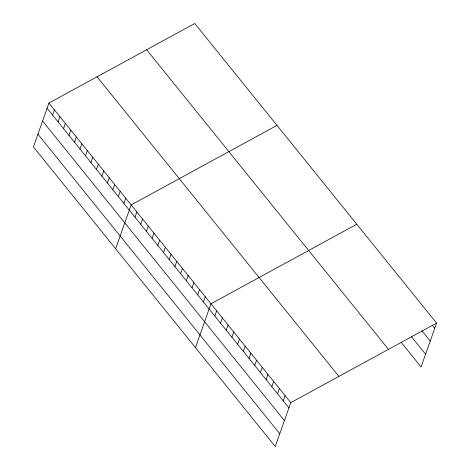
<?xml version="1.0" encoding="UTF-8"?>
<svg xmlns="http://www.w3.org/2000/svg" width="470" height="470" viewBox="0 0 470 470"><rect width="100%" height="100%" fill="white"/><g stroke="black" fill="none" stroke-linecap="round" stroke-linejoin="round"><path stroke-width="0.7" d="M48.939 103.042L33.411 146.899L275.238 446.5L290.771 402.643L436.589 323.102L194.762 23.5L48.939 103.042L290.771 402.643M52.57 115.056L54.42 109.833M58.051 121.848L59.901 116.625M63.532 128.633L65.383 123.416M69.014 135.425L70.864 130.208M74.501 142.216L76.346 136.999M79.982 149.008L81.827 143.791M85.464 155.799L87.308 150.582M90.945 162.591L92.79 157.374M96.426 169.382L98.271 164.165M101.908 176.174L103.752 170.957M107.389 182.965L109.234 177.742M112.871 189.757L114.715 184.534M118.352 196.548L120.197 191.325M123.833 203.334L125.678 198.117M115.632 248.765L131.159 204.908L276.983 125.367M135.013 217.187L136.864 211.97M140.712 224.249L142.563 219.032M146.411 231.311L148.262 226.094M152.116 238.372L153.96 233.155M157.814 245.44L159.665 240.217M163.513 252.502L165.364 247.279M169.218 259.563L171.062 254.341M174.916 266.625L176.761 261.402M180.615 273.687L182.466 268.464M186.314 280.749L188.165 275.526M192.018 287.81L193.863 282.593M197.717 294.872L199.562 289.655M203.416 301.934L205.267 296.717M195.432 347.63L210.965 303.779L356.789 224.231M214.819 316.057L216.664 310.84M220.518 323.119L222.363 317.902M226.217 330.181L228.067 324.964M231.916 337.243L233.766 332.026M237.62 344.304L239.465 339.087M243.319 351.366L245.164 346.149M249.018 358.428L250.868 353.211M254.717 365.49L256.567 360.273M260.421 372.551L262.266 367.334M266.12 379.613L267.965 374.396M271.819 386.675L273.669 381.458M277.517 393.737L279.368 388.52M283.222 400.798L285.067 395.581M436.589 323.102L421.061 366.958L401.327 342.512M432.112 325.058L434.744 328.319M421.896 330.745L430.226 341.067M411.544 336.82L425.579 354.204M146.64 49.75L388.473 349.351M97.061 76.792L338.888 376.394M47.088 108.264L288.921 407.86M42.576 121.013L284.403 420.615M37.923 134.15L279.756 433.751"/></g></svg>
